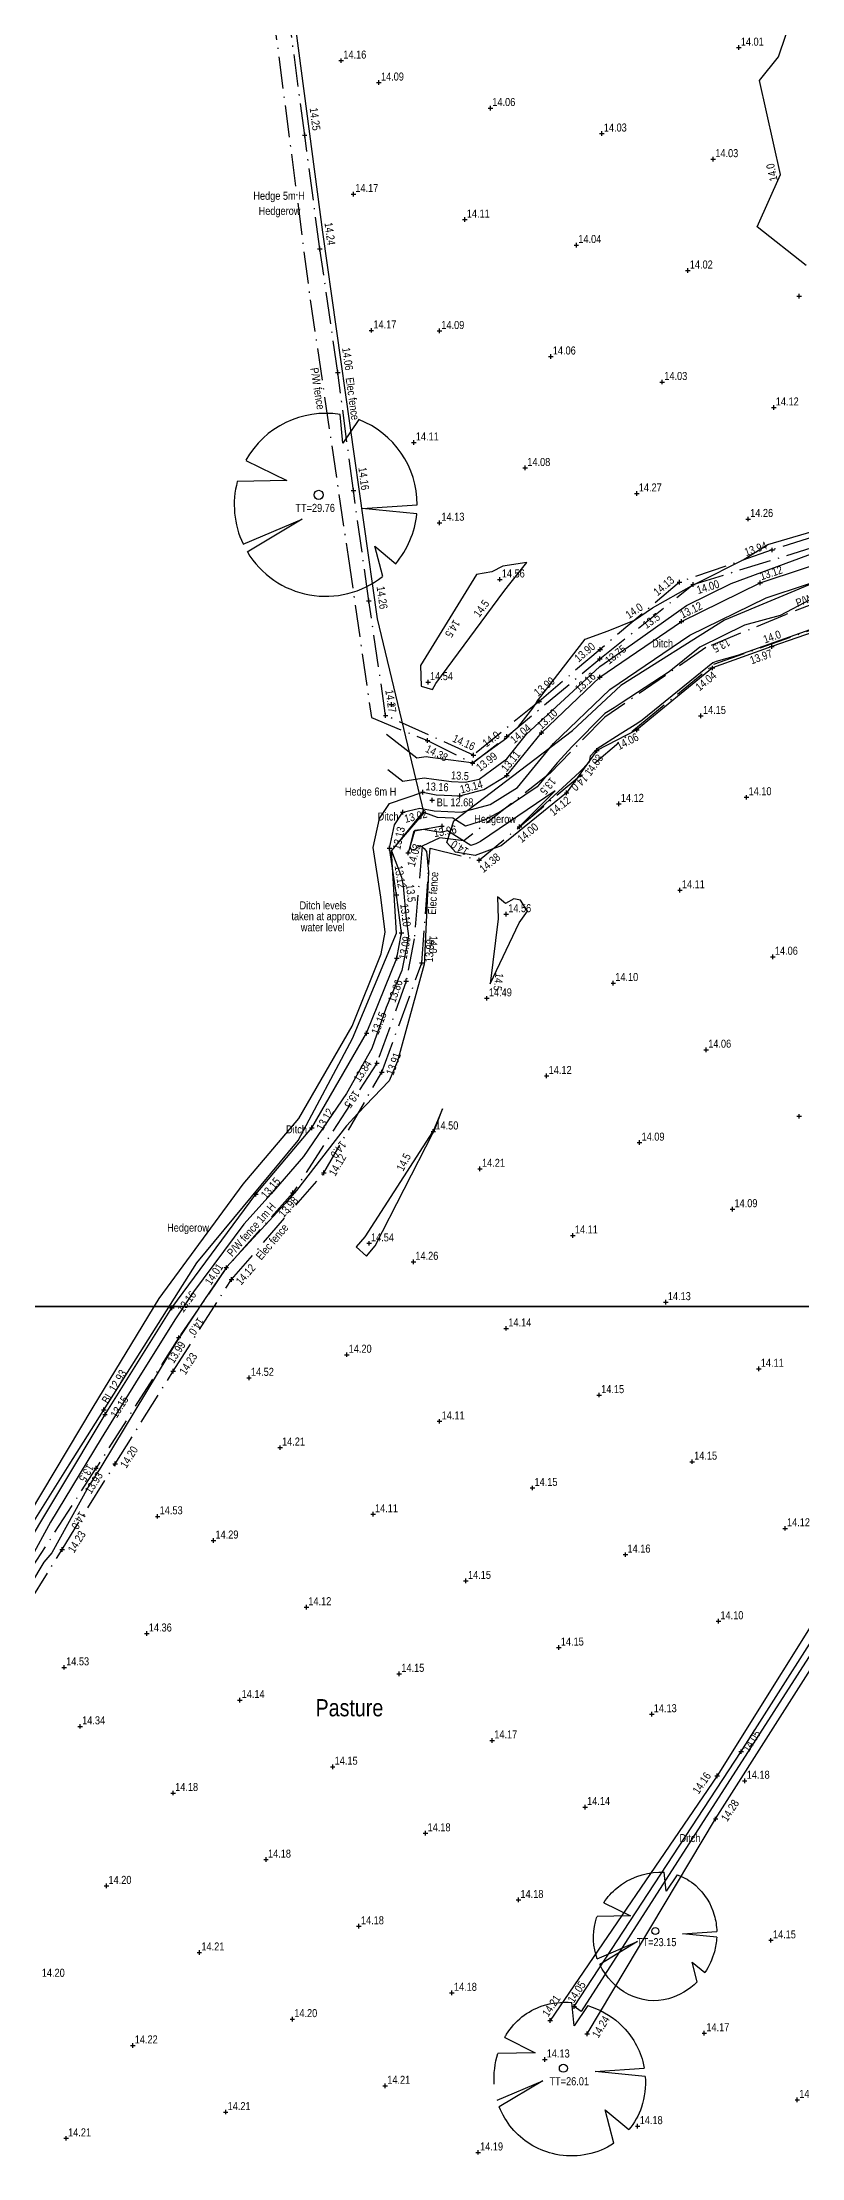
# Model space of a CAD drawing. Extents: x 452260 to 454003, y 451265 to 453203.
# Drawn here: x 452842.4 to 452908.8, y 452652.4 to 452837.4 of the extents above; entities that cross this region are included whole.
import ezdxf
from ezdxf.enums import TextEntityAlignment as Align

# ---------------------------------------------------------------- set-up
doc = ezdxf.new("R2010")
doc.units = 0
doc.header["$LTSCALE"] = 0.7
doc.header["$MEASUREMENT"] = 0
doc.header["$PDMODE"] = 2
doc.header["$PDSIZE"] = 0.2
doc.linetypes.add('Dash-Dot', pattern=[6, 4, -1, 0, -1])
doc.linetypes.add('DASHED', pattern=[5442.857143, 3628.571429, -1814.285714])
for name, color, linetype, lineweight in [('Border', 7, 'Continuous', 25), ('FFS_Tree Top Levels', 94, 'Continuous', 25), ('FPS_Bed Levels', 5, 'Continuous', 25), ('FPS_Bottom of Bank', 7, 'DASHED', 25), ('FPS_Contours-Minor', 184, 'Continuous', 25), ('FPS_Fence', 42, 'Dash-Dot', 25), ('FPS_Hedge', 86, 'Continuous', 25), ('FPS_Hedge Top Level', 7, 'Continuous', 25), ('FPS_Levels', 7, 'Continuous', 25), ('FPS_Spot Levels', 7, 'Continuous', 25), ('FPS_Text', 7, 'Continuous', 25), ('FPS_Top of Bank', 7, 'DASHED', 25), ('FPS_Trees', 77, 'Continuous', 25)]:
    doc.layers.add(name, color=color, linetype=linetype, lineweight=lineweight)
doc.styles.add('Default', font='ARIALN.TTF')
doc.styles.get("Standard").update_dxf_attribs({"font": 'ARIALN.TTF'})

msp = doc.modelspace()

# ---------------------------------------------------------------- linework, layer by layer
at = {"layer": 'Border'}
for points in [[(452587.68, 453140.97), (453126.3, 453140.97), (453126.3, 452726.87), (452587.68, 452726.87)], [(452487.26, 452726.87), (453025.89, 452726.87), (453025.89, 452312.76), (452487.26, 452312.76)]]:
    msp.add_lwpolyline(points, close=True, dxfattribs=at)
at = {"layer": 'FPS_Bed Levels'}
for p in [(452876.5, 452771.15, 12.68), (452847.79, 452717.85, 12.93)]:
    msp.add_point(p, dxfattribs=at)
at = {"layer": 'FPS_Bottom of Bank'}
for p, q in [((452905.2, 452790.17, 13.12), (452915.66, 452793.63, 13.14)), ((452905.73, 452788.87, 13.12), (452916.06, 452792.28, 13.14)), ((452898.32, 452786.8, 13.12), (452905.2, 452790.17, 13.12)), ((452899.03, 452785.58, 13.12), (452905.73, 452788.87, 13.12)), ((452891.18, 452781.92, 13.16), (452898.32, 452786.8, 13.12)), ((452892.06, 452780.83, 13.16), (452899.03, 452785.58, 13.12)), ((452886.08, 452777.06, 13.1), (452891.18, 452781.92, 13.16)), ((452887.11, 452776.11, 13.1), (452892.06, 452780.83, 13.16)), ((452883.04, 452773.33, 13.11), (452886.08, 452777.06, 13.1)), ((452883.97, 452772.26, 13.11), (452887.11, 452776.11, 13.1)), ((452872.77, 452770.87, 13.02), (452875.68, 452771.85, 13.16)), ((452875.68, 452771.85, 13.16), (452876.85, 452771.63, 13.15)), ((452876.85, 452771.63, 13.15), (452878.93, 452771.53, 13.14)), ((452878.93, 452771.53, 13.14), (452881.02, 452772.08, 13.17)), ((452881.02, 452772.08, 13.17), (452883.04, 452773.33, 13.11)), ((452881.57, 452770.78, 13.17), (452883.97, 452772.26, 13.11)), ((452871.9, 452769.56, 13.06), (452872.77, 452770.87, 13.02)), ((452873.22, 452769.01, 13.06), (452873.94, 452770.1, 13.02)), ((452873.94, 452770.1, 13.02), (452875.42, 452770.47, 13.16)), ((452875.42, 452770.47, 13.16), (452876.69, 452770.24, 13.15)), ((452876.69, 452770.24, 13.15), (452879.07, 452770.12, 13.14)), ((452879.07, 452770.12, 13.14), (452881.57, 452770.78, 13.17)), ((452871.34, 452767.01, 13.13), (452871.9, 452769.56, 13.06)), ((452872.77, 452766.97, 13.13), (452873.22, 452769.01, 13.06)), ((452872.02, 452762.68, 13.12), (452871.34, 452767.01, 13.13)), ((452873.4, 452762.87, 13.12), (452872.77, 452766.97, 13.13)), ((452872.41, 452759.6, 13.1), (452872.02, 452762.68, 13.12)), ((452873.82, 452759.55, 13.1), (452873.4, 452762.87, 13.12)), ((452872.06, 452757.73, 13.09), (452872.41, 452759.6, 13.1)), ((452873.41, 452757.33, 13.09), (452873.82, 452759.55, 13.1)), ((452869.51, 452751.39, 13.15), (452872.06, 452757.73, 13.09)), ((452870.78, 452750.78, 13.15), (452873.41, 452757.33, 13.09)), ((452864.84, 452743.31, 13.12), (452869.51, 452751.39, 13.15)), ((452865.99, 452742.5, 13.12), (452870.78, 452750.78, 13.15)), ((452859.98, 452737.57, 13.15), (452864.84, 452743.31, 13.12)), ((452861.08, 452736.7, 13.15), (452865.99, 452742.5, 13.12)), ((452852.62, 452727.58, 13.16), (452859.98, 452737.57, 13.15)), ((452853.75, 452726.75, 13.16), (452861.08, 452736.7, 13.15)), ((452846.87, 452718.06, 13.15), (452852.62, 452727.58, 13.16)), ((452847.9, 452717.44, 13.15), (452853.75, 452726.75, 13.16)), ((452839.06, 452704.98, 13.17), (452846.87, 452718.06, 13.15)), ((452840.08, 452704.35, 13.17), (452847.9, 452717.44, 13.15)), ((452913.32, 452702.27, 14.02), (452889.54, 452665.2, 14.03)), ((452903.53, 452687.94, 14.05), (452912.77, 452702.48, 14.04)), ((452888.93, 452665.64, 14.05), (452903.53, 452687.94, 14.05)), ((452889.54, 452665.2, 14.03), (452888.93, 452665.64, 14.05))]:
    msp.add_line(p, q, dxfattribs=at)
for p in [(452905.2, 452790.17, 13.12), (452898.32, 452786.8, 13.12), (452891.18, 452781.92, 13.16), (452886.08, 452777.06, 13.1), (452883.04, 452773.33, 13.11), (452875.68, 452771.85, 13.16), (452878.93, 452771.53, 13.14), (452873.94, 452770.1, 13.02), (452872.77, 452766.97, 13.13), (452873.4, 452762.87, 13.12), (452873.82, 452759.55, 13.1), (452873.41, 452757.33, 13.09), (452870.78, 452750.78, 13.15), (452865.99, 452742.5, 13.12), (452861.08, 452736.7, 13.15), (452853.75, 452726.75, 13.16), (452847.9, 452717.44, 13.15), (452903.53, 452687.94, 14.05), (452888.93, 452665.64, 14.05)]:
    msp.add_point(p, dxfattribs=at)
at = {"layer": 'FPS_Contours-Minor', "flags": 128}
for points, elevation in [([(452909.22, 452817.91), (452904.94, 452821.3), (452906.97, 452825.88), (452905.13, 452834.1), (452906.8, 452836.18), (452908.08, 452839.96)], 14), ([(452872.51, 452776.93), (452875.18, 452774.85), (452875.97, 452774.98), (452876.33, 452774.93), (452879.95, 452774.44), (452880.05, 452774.43), (452880.63, 452774.86), (452883.03, 452776.61), (452883.15, 452776.76), (452884.09, 452777.63), (452885.3, 452779.2), (452885.55, 452779.55), (452885.7, 452779.83), (452885.8, 452779.97), (452889.89, 452785.24), (452891.91, 452785.96), (452894.21, 452786.9), (452895.79, 452787.97), (452899.19, 452789.91), (452899.32, 452790), (452899.35, 452790.02), (452899.47, 452790.06), (452899.77, 452790.21), (452903.71, 452792.17), (452905.86, 452793.53), (452912.62, 452795.51)], 14), ([(452872.64, 452773.83), (452873.95, 452772.82), (452875.8, 452773.11), (452876.64, 452773), (452878.19, 452772.79), (452879.4, 452772.74), (452880.62, 452773.01), (452881.72, 452773.8), (452883.03, 452774.76), (452884.77, 452776.93), (452889.21, 452781.04), (452891.18, 452782.85), (452894.04, 452784.84), (452898.75, 452788.18), (452902.67, 452790.1), (452910.7, 452793.08)], 13.5), ([(452909.6, 452788.72), (452906.94, 452787.3), (452903.83, 452786.46), (452899.91, 452784.54), (452897.24, 452782.38), (452893.05, 452779.64), (452892.43, 452779.24), (452891.6, 452778.73), (452888.75, 452775.84), (452887.44, 452774.43), (452885.7, 452772.33), (452882.55, 452770.2), (452881.08, 452769.4), (452879.41, 452768.89), (452878.33, 452769.58), (452876.98, 452769.65), (452875.88, 452770.06), (452875.74, 452770.08), (452875.63, 452770.04), (452875.55, 452769.94), (452873.13, 452766.95), (452872.96, 452766.75), (452872.95, 452766.73), (452873.82, 452764.41), (452873.96, 452763.63), (452874.24, 452760.79), (452874.45, 452759.27), (452874.27, 452758.29), (452873.85, 452756.26), (452872.48, 452753.02), (452871.23, 452749.45), (452869.01, 452745.5), (452865.25, 452739.99), (452862.44, 452736.74), (452860.04, 452734.08), (452855.65, 452728.15), (452853.99, 452725.7), (452850.56, 452720.21), (452847.55, 452715.34), (452843.14, 452708), (452841.35, 452704.74)], 13.5), ([(452910.03, 452786.22), (452903.2, 452783.8), (452901.35, 452783.3), (452901.06, 452783.16), (452894.88, 452778.15), (452894.49, 452777.9), (452892.96, 452776.92), (452890.93, 452775.66), (452890.79, 452775.51), (452890.33, 452775), (452890.25, 452774.49), (452889.39, 452773.62), (452884.54, 452769.16), (452884.21, 452768.87), (452884.12, 452768.8), (452884.12, 452768.81), (452884.11, 452768.8), (452884.1, 452768.8), (452887.26, 452771.98), (452880.73, 452767.55), (452880.33, 452767.33), (452879.88, 452767.19), (452877.84, 452768.48), (452877.27, 452768.32), (452875.71, 452768.58), (452874.98, 452768.5), (452874.88, 452768.38), (452874.55, 452767.1), (452874.68, 452766.83), (452874.93, 452766.79), (452875.24, 452767.05), (452875.5, 452767.18), (452875.82, 452766.93), (452876, 452766.66), (452876.18, 452764.86), (452875.85, 452757.36), (452875.85, 452757.08), (452875.82, 452756.82), (452873.47, 452748.32), (452872.76, 452746.62), (452870.02, 452743.75), (452869.03, 452742.68), (452864.65, 452737.02), (452863.66, 452735.88), (452859.83, 452731.75), (452858.52, 452730.3), (452858.48, 452730.25), (452856.61, 452727.49), (452854.55, 452724.39), (452854.33, 452724.07), (452848.64, 452714.66), (452847.54, 452712.83), (452846.44, 452711.14), (452843.24, 452705.34), (452842.56, 452704.5), (452840.13, 452700.45)], 14)]:
    msp.add_lwpolyline(points, dxfattribs=dict(at, elevation=elevation))
at = {"layer": 'FPS_Contours-Minor', "elevation": 14.5, "flags": 128}
for points in [[(452876.82, 452781.36), (452882.77, 452789.4), (452883.18, 452789.94), (452884.79, 452791.96), (452882.69, 452791.63), (452881.72, 452791.12), (452880.39, 452790.89), (452875.49, 452782.93), (452875.56, 452781.12), (452876.55, 452780.84)], [(452883.66, 452762.53), (452882.91, 452762.12), (452882.22, 452762.7), (452882.27, 452760.77), (452881.58, 452755.09), (452884.13, 452760.44), (452884.86, 452761.44), (452884.23, 452762.41)], [(452876.55, 452742.16), (452870.62, 452732.97), (452869.87, 452732.1), (452870.76, 452731.28), (452871.53, 452732.17), (452876.59, 452742.08), (452876.64, 452742.16), (452876.67, 452742.22), (452877.41, 452744.17), (452876.59, 452742.21)]]:
    msp.add_lwpolyline(points, close=True, dxfattribs=at)
at = {"layer": 'FPS_Fence'}
for p, q in [((452862.55, 452840.44, 7.45), (452865.84, 452814.92, 8.27)), ((452865.36, 452829.33, 14.25), (452864.1, 452838.82, 14.3)), ((452866.69, 452819.38, 14.24), (452865.36, 452829.33, 14.25)), ((452868.26, 452808.56, 14.06), (452866.69, 452819.38, 14.24)), ((452865.84, 452814.92, 8.27), (452869.16, 452792.46, 6.19)), ((452869.62, 452798.24, 14.16), (452868.26, 452808.56, 14.06)), ((452870.97, 452788.59, 14.26), (452869.62, 452798.24, 14.16)), ((452899.32, 452790.02, 14), (452912.83, 452794.21, 13.65)), ((452913.96, 452795.47, 13.96), (452906.24, 452793.04, 13.94)), ((452869.16, 452792.46, 6.19), (452871.19, 452778.39, 4.55)), ((452906.24, 452793.04, 13.94), (452898.14, 452790.23, 14.13)), ((452898.14, 452790.23, 14.13), (452891.19, 452784.33, 13.9)), ((452914.87, 452790.27, 2.61), (452907.46, 452787.4, 3.04)), ((452872.44, 452778.57, 14.27), (452870.97, 452788.59, 14.26)), ((452891.18, 452783.53, 13.75), (452899.32, 452790.02, 14)), ((452907.46, 452787.4, 3.04), (452900.45, 452784.5, -0.05)), ((452901.15, 452783.05, 14.04), (452910.75, 452786.45, 14.04)), ((452900.45, 452784.5, -0.05), (452891.62, 452778.43, 2.39)), ((452883.03, 452776.74, 14.04), (452891.18, 452783.53, 13.75)), ((452891.19, 452784.33, 13.9), (452885.86, 452779.8, 13.99)), ((452894.64, 452777.72, 14.05), (452901.15, 452783.05, 14.04)), ((452885.86, 452779.8, 13.99), (452880.12, 452775.1, 14.16)), ((452871.19, 452778.39, 4.55), (452876.1, 452776.37, 14.38)), ((452880.12, 452775.1, 14.16), (452872.44, 452778.57, 14.27)), ((452884.14, 452768.82, 14), (452894.64, 452777.72, 14.05)), ((452891.62, 452778.43, 2.39), (452886.84, 452773.53, 3.65)), ((452876.1, 452776.37, 14.38), (452880.05, 452774.4, 13.99)), ((452880.05, 452774.4, 13.99), (452883.03, 452776.74, 14.04)), ((452886.84, 452773.53, 3.65), (452879.28, 452767.61, 14.18)), ((452877.19, 452767.85, 14.03), (452875.63, 452767.13, 13.96)), ((452879.28, 452767.61, 14.18), (452877.19, 452767.85, 14.03)), ((452880.62, 452765.92, 14.38), (452884.14, 452768.82, 14)), ((452875.63, 452767.13, 13.96), (452874.94, 452759.04, 13.82)), ((452875.61, 452756.94, 13.98), (452876.33, 452766.95, 14.01)), ((452876.33, 452766.95, 14.01), (452880.62, 452765.92, 14.38)), ((452874.94, 452759.04, 13.82), (452874.24, 452755.33, 13.86)), ((452872.1, 452747.37, 13.91), (452875.61, 452756.94, 13.98)), ((452874.24, 452755.33, 13.86), (452871.68, 452748.16, 13.84)), ((452871.68, 452748.16, 13.84), (452864.32, 452736.81, 13.98)), ((452867.04, 452738.56, 14.12), (452872.1, 452747.37, 13.91)), ((452858.95, 452729.23, 14.12), (452867.04, 452738.56, 14.12)), ((452864.32, 452736.81, 13.98), (452858.51, 452730.27, 14.01)), ((452853.86, 452721.22, 14.23), (452858.95, 452729.23, 14.12)), ((452858.51, 452730.27, 14.01), (452854.34, 452724.15, 13.99)), ((452854.34, 452724.15, 13.99), (452847.11, 452712.73, 13.93)), ((452848.79, 452713.11, 14.2), (452853.86, 452721.22, 14.23)), ((452841.17, 452703.51, 13.79), (452847.11, 452712.73, 13.93)), ((452844.14, 452705.62, 14.23), (452848.79, 452713.11, 14.2)), ((452839.13, 452697.5, 14.2), (452844.14, 452705.62, 14.23))]:
    msp.add_line(p, q, dxfattribs=at)
for p in [(452865.36, 452829.33, 14.25), (452866.69, 452819.38, 14.24), (452868.26, 452808.56, 14.06), (452869.62, 452798.24, 14.16), (452906.24, 452793.04, 13.94), (452898.14, 452790.23, 14.13), (452899.32, 452790.02, 14), (452870.97, 452788.59, 14.26), (452891.19, 452784.33, 13.9), (452891.18, 452783.53, 13.75), (452872.96, 452779.53, 14.33), (452885.86, 452779.8, 13.99), (452872.44, 452778.57, 14.27), (452876.1, 452776.37, 14.38), (452880.12, 452775.1, 14.16), (452883.03, 452776.74, 14.04), (452880.05, 452774.4, 13.99), (452884.14, 452768.82, 14), (452880.62, 452765.92, 14.38), (452875.61, 452756.94, 13.98), (452874.24, 452755.33, 13.86), (452871.68, 452748.16, 13.84), (452872.1, 452747.37, 13.91), (452867.04, 452738.56, 14.12), (452864.32, 452736.81, 13.98), (452858.51, 452730.27, 14.01), (452858.95, 452729.23, 14.12), (452854.34, 452724.15, 13.99), (452853.86, 452721.22, 14.23), (452847.11, 452712.73, 13.93), (452848.79, 452713.11, 14.2), (452844.14, 452705.62, 14.23)]:
    msp.add_point(p, dxfattribs=at)
at = {"layer": 'FPS_Hedge'}
for p, q in [((452916.65, 452788.24, 14.03), (452906.21, 452784.59, 13.97)), ((452871.71, 452787.03), (452875.78, 452770.03, 13.54)), ((452906.21, 452784.59, 13.97), (452901.03, 452782.72, 14.04)), ((452901.03, 452782.72, 14.04), (452894.4, 452777.3, 14.06)), ((452894.4, 452777.3, 14.06), (452890.9, 452775.5, 14.03)), ((452890.9, 452775.5, 14.03), (452888.27, 452771.8, 14.12)), ((452888.27, 452771.8, 14.12), (452882.54, 452767.16, 14.2)), ((452872.94, 452766.74, 13.5), (452875.78, 452770.03, 13.54)), ((452873.38, 452759.54, 12.96), (452872.94, 452766.74, 13.5)), ((452878.56, 452766.6, 14.19), (452877.8, 452767.46, 14.15)), ((452880.26, 452766.32, 14.23), (452878.56, 452766.6, 14.19)), ((452882.54, 452767.16, 14.2), (452880.26, 452766.32, 14.23)), ((452869.53, 452750.31, 12.85), (452873.38, 452759.54, 12.96)), ((452864.78, 452741.38, 12.85), (452869.53, 452750.31, 12.85)), ((452855.92, 452730.7, 12.91), (452864.78, 452741.38, 12.85)), ((452844.76, 452713.02, 12.92), (452855.92, 452730.7, 12.91)), ((452835.99, 452699.01, 12.81), (452844.76, 452713.02, 12.92))]:
    msp.add_line(p, q, dxfattribs=at)
at = {"layer": 'FPS_Hedge', "flags": 128}
for points, elevation in [([(452837.54, 453058.22), (452839.54, 453044.32), (452843.59, 453018.37), (452847.32, 452993.13), (452852.13, 452961.46), (452855.63, 452937.53), (452856.88, 452922.65), (452859.12, 452892.87), (452861.43, 452863.45), (452864.13, 452842.03), (452866.91, 452820.85), (452871.71, 452787.03)], 14.21), ([(452973.42, 452812.06), (452966.6, 452809.31), (452950.17, 452802.95), (452935.22, 452797.72), (452910.89, 452790.58), (452902.06, 452786.89), (452893.02, 452781.18), (452888.79, 452777.25)], 13.95), ([(452877.8, 452767.46), (452878.41, 452769.36), (452888.79, 452777.25)], 14.15)]:
    msp.add_lwpolyline(points, dxfattribs=dict(at, elevation=elevation))
at = {"layer": 'FPS_Hedge'}
for p in [(452906.21, 452784.59, 13.97), (452901.03, 452782.72, 14.04), (452894.4, 452777.3, 14.06), (452890.9, 452775.5, 14.03), (452888.27, 452771.8, 14.12)]:
    msp.add_point(p, dxfattribs=at)
at = {"layer": 'FPS_Spot Levels'}
for p in [(452903.33, 452836.98, 14.01), (452868.56, 452835.84, 14.16), (452871.85, 452833.92, 14.09), (452881.6, 452831.69, 14.06), (452891.35, 452829.46, 14.03), (452901.09, 452827.23, 14.03), (452869.62, 452824.17, 14.17), (452879.37, 452821.94, 14.11), (452889.12, 452819.71, 14.04), (452898.86, 452817.48, 14.02), (452908.61, 452815.25, 14.01), (452871.19, 452812.25, 14.17), (452877.14, 452812.2, 14.09), (452886.88, 452809.96, 14.06), (452896.63, 452807.73, 14.03), (452906.38, 452805.5, 14.12), (452874.91, 452802.45, 14.11), (452884.65, 452800.22, 14.08), (452894.4, 452797.99, 14.27), (452877.14, 452795.42, 14.13), (452904.15, 452795.75, 14.26), (452882.42, 452790.47, 14.56), (452876.15, 452781.48, 14.54), (452900.01, 452778.53, 14.15), (452904, 452771.41, 14.1), (452892.84, 452770.83, 14.12), (452898.18, 452763.29, 14.11), (452882.98, 452761.18, 14.56), (452906.3, 452757.46, 14.06), (452892.35, 452755.16, 14.1), (452881.29, 452753.83, 14.49), (452900.48, 452749.33, 14.06), (452886.52, 452747.04, 14.12), (452876.61, 452742.19, 14.5), (452908.6, 452743.51, 14.05), (452894.65, 452741.21, 14.09), (452880.69, 452738.91, 14.21), (452902.77, 452735.38, 14.09), (452888.82, 452733.08, 14.11), (452870.99, 452732.4, 14.54), (452874.87, 452730.78, 14.26), (452896.95, 452727.25, 14.13), (452882.99, 452724.96, 14.14), (452869.04, 452722.66, 14.2), (452905.07, 452721.43, 14.11), (452860.49, 452720.64, 14.52), (452891.12, 452719.13, 14.15), (452877.16, 452716.83, 14.11), (452863.21, 452714.53, 14.21), (452899.24, 452713.3, 14.15), (452885.29, 452711, 14.15), (452852.5, 452708.52, 14.53), (452871.34, 452708.7, 14.11), (452907.37, 452707.47, 14.12), (452857.38, 452706.41, 14.29), (452893.42, 452705.17, 14.16), (452879.46, 452702.88, 14.15), (452865.51, 452700.58, 14.12), (452901.54, 452699.35, 14.1), (452851.55, 452698.28, 14.36), (452887.59, 452697.05, 14.15), (452844.32, 452695.31, 14.53), (452873.63, 452694.75, 14.15), (452859.68, 452692.45, 14.14), (452845.73, 452690.15, 14.34), (452895.71, 452691.22, 14.13), (452881.76, 452688.92, 14.17), (452867.81, 452686.62, 14.15), (452903.84, 452685.39, 14.18), (452853.85, 452684.32, 14.18), (452889.89, 452683.09, 14.14), (452875.93, 452680.8, 14.18), (452861.98, 452678.5, 14.18), (452848.02, 452676.2, 14.2), (452884.06, 452674.97, 14.18), (452870.1, 452672.67, 14.18), (452906.14, 452671.44, 14.15), (452856.15, 452670.37, 14.21), (452878.23, 452666.84, 14.18), (452864.28, 452664.54, 14.2), (452850.32, 452662.24, 14.22), (452900.31, 452663.31, 14.17), (452886.36, 452661.01, 14.13), (452872.4, 452658.71, 14.21), (452908.44, 452657.48, 14.15), (452858.45, 452656.42, 14.21), (452894.48, 452655.19, 14.18), (452844.49, 452654.12, 14.21), (452880.53, 452652.89, 14.19)]:
    msp.add_point(p, dxfattribs=at)
at = {"layer": 'FPS_Top of Bank'}
for p, q in [((452874.95, 452768.44, 14.02), (452874.4, 452766.54, 14.03)), ((452877.37, 452768.89, 13.96), (452874.95, 452768.44, 14.02)), ((452913.03, 452704.38, 14.12), (452901.43, 452685.83, 14.16)), ((452901.3, 452682.05, 14.28), (452912.61, 452699.85, 14.29)), ((452901.43, 452685.83, 14.16), (452886.82, 452664.43, 14.21)), ((452890.07, 452663.25, 14.24), (452901.3, 452682.05, 14.28))]:
    msp.add_line(p, q, dxfattribs=at)
for p in [(452877.37, 452768.89, 13.96), (452874.4, 452766.54, 14.03), (452901.43, 452685.83, 14.16), (452901.3, 452682.05, 14.28), (452886.82, 452664.43, 14.21), (452890.07, 452663.25, 14.24)]:
    msp.add_point(p, dxfattribs=at)
at = {"layer": 'FPS_Trees'}
for points in [[(452891.52, 452674.73, -0.077083), (452892.68, 452676.03, -0.166599), (452896.34, 452677.4, -0.024919), (452896.8, 452677.39, -0.143278)], [(452897.94, 452677.16, -0.101816), (452899.56, 452676.22, -0.143278), (452901.18, 452673.64, -0.060314), (452901.4, 452672.21, -0.083383)], [(452890.95, 452669.83, -0.15133), (452890.78, 452673.04, -0.02264), (452890.93, 452673.53, -0.166599)], [(452901.39, 452671.71, -0.054192), (452901.19, 452670.43, -0.083383), (452900.35, 452668.61, -0.133118)], [(452897.18, 452666.33, -0.191151), (452893.68, 452666.71, -0.159394), (452891.16, 452669.32, -0.163901)], [(452899.69, 452667.81, -0.000456), (452899.68, 452667.8, -0.133118), (452897.18, 452666.33, -0.191151)], [(452882.85, 452662.94, -0.011143), (452883.02, 452663.22, -0.176063), (452886.14, 452665.7, -0.102244), (452888.73, 452666, -0.127254)], [(452890.13, 452665.73, -0.107719), (452892.86, 452664.19, -0.147251), (452894.93, 452660.83, -0.021228), (452895.06, 452660.25, -0.194724)], [(452881.94, 452658.87, -0.092057), (452882.26, 452661.55, -0.176063)], [(452895.15, 452659.53, -0.097687), (452894.81, 452656.85, -0.092757), (452893.72, 452654.88, -0.184239)], [(452892.41, 452653.69, -0.027104), (452891.84, 452653.35, -0.184239), (452887.04, 452652.78, -0.157999), (452883.48, 452655.01, -0.081621), (452882.38, 452656.87, -0.15521)]]:
    msp.add_lwpolyline(points, format="xyb", dxfattribs=at)
at = {"layer": 'FPS_Trees', "color": 77, "linetype": 'Continuous', "lineweight": 25}
for points in [[(452870.1, 452804.44, 14.02), (452868.7, 452802.38, 14.02), (452868.46, 452804.89, 14.02)], [(452860.22, 452800.88, 14.02), (452863.81, 452799.11, 14.02), (452859.46, 452799.03, 14.02)], [(452859.97, 452793.56, 14.02), (452865.14, 452795.75, 14.02), (452860.34, 452792.86, 14.02)], [(452875.16, 452796.19, 14.02), (452870.38, 452796.67, 14.02), (452875.2, 452796.99, 14.02)], [(452872.18, 452790.71, 14.02), (452871.49, 452793.38, 14.02), (452873.32, 452791.83, 14.02)], [(452897.94, 452677.16, 14.21), (452896.96, 452675.73, 14.21), (452896.8, 452677.39, 14.21)], [(452891.52, 452674.73, 14.21), (452893.84, 452673.58, 14.21), (452890.93, 452673.53, 14.21)], [(452901.39, 452671.71, 14.21), (452898.41, 452672.01, 14.21), (452901.4, 452672.21, 14.21)], [(452890.95, 452669.83, 14.21), (452894.48, 452671.32, 14.21), (452891.16, 452669.32, 14.21)], [(452899.69, 452667.81, 14.21), (452899.24, 452669.54, 14.21), (452900.35, 452668.61, 14.21)], [(452890.13, 452665.73, 0), (452888.92, 452663.96, 0), (452888.73, 452666, 0)], [(452882.85, 452662.94, 0), (452885.53, 452661.61, 0), (452882.26, 452661.55, 0)], [(452882.18, 452657.47, 0), (452886.18, 452659.16, 0), (452882.38, 452656.87, 0)], [(452895.15, 452659.53, 0), (452890.77, 452659.97, 0), (452895.06, 452660.25, 0)], [(452892.41, 452653.69, 0), (452891.65, 452656.62, 0), (452893.72, 452654.88, 0)]]:
    msp.add_polyline3d(points, dxfattribs=at)
at = {"layer": 'FPS_Trees', "color": 42, "linetype": 'Continuous', "lineweight": 25}
for centre, radius in [((452866.59, 452797.86, 14.02), 0.4), ((452896.02, 452672.25, 14.21), 0.3), ((452887.98, 452660.25), 0.35)]:
    msp.add_circle(centre, radius, dxfattribs=at)
at = {"layer": 'FPS_Trees', "color": 77, "linetype": 'Continuous', "lineweight": 25}
for start, end in [(80.968, 150.872), (0, 68.758), (165.198, 205.304), (319.896, 354.273), (211.031, 308.435)]:
    msp.add_arc((452867.2, 452796.99, 14.02), 8, start, end, dxfattribs=at)

# ---------------------------------------------------------------- texts
at = {"layer": 'FFS_Tree Top Levels', "style": 'Default'}
for s, p in [('TT=29.76', (452864.55, 452796.37)), ('TT=23.15', (452894.41, 452670.93)), ('TT=26.01', (452886.77, 452658.76))]:
    msp.add_text(s, height=0.7, dxfattribs=at).set_placement(p)
at = {"layer": 'FPS_Bed Levels'}
msp.add_text('BL 12.68', height=0.7, dxfattribs=at).set_placement((452876.9, 452770.62))
msp.add_text('BL 12.93', height=0.7, rotation=58.8173, dxfattribs=at).set_placement((452848.16, 452718.32))
at = {"layer": 'FPS_Contours-Minor', "style": 'Default'}
for s, rotation, p in [('14.0', 102.6491, (452906.56, 452826.14, 14)), ('14.5', 53.5169, (452881.09, 452787.72, 14.5)), ('14.0', 34.1558, (452894.37, 452787.43, 14)), ('14.5', 238.4066, (452878, 452786.34, 14.5)), ('13.5', 35.3225, (452895.88, 452786.57, 13.5)), ('13.5', 206.0261, (452901.65, 452785, 13.5)), ('14.0', 19.5223, (452906.35, 452785.12, 14)), ('14.0', 36.1299, (452881.87, 452776.22, 14)), ('13.5', 356.3986, (452878.92, 452772.95, 13.5)), ('14.0', 222.6081, (452889.16, 452772.94, 14)), ('13.5', 230.3108, (452886.37, 452772.6, 13.5)), ('14.0', 147.7631, (452879.1, 452767.28, 14)), ('13.5', 275.7177, (452874.3, 452762.99, 13.5)), ('14.0', 267.4316, (452876.25, 452758.55, 14)), ('14.5', 263.0832, (452881.96, 452755.3, 14.5)), ('13.5', 235.7402, (452869.21, 452745.18, 13.5)), ('14.0', 232.2652, (452868.03, 452740.81, 14)), ('14.5', 62.905, (452874.33, 452739.34, 14.5)), ('14.0', 236.407, (452855.6, 452725.33, 14)), ('13.5', 239.0309, (452845.97, 452712.48, 13.5)), ('14.0', 241.128, (452845.29, 452708.33, 14))]:
    msp.add_text(s, height=0.7, rotation=rotation, dxfattribs=at).set_placement(p, align=Align.CENTER)
at = {"layer": 'FPS_Hedge Top Level'}
for s, p in [('Hedge 5m H', (452860.87, 452823.67)), ('Hedge 6m H', (452868.87, 452771.56))]:
    msp.add_text(s, height=0.7, dxfattribs=at).set_placement(p)
at = {"layer": 'FPS_Levels'}
for s, rotation, p in [('14.25', -82.4603, (452866.75, 452829.78)), ('14.24', -82.3767, (452868.05, 452819.75)), ('14.06', -81.729, (452869.61, 452808.81)), ('14.16', -82.5097, (452871.01, 452798.33)), ('13.94', 19.1557, (452905.63, 452793.81)), ('14.13', 40.3109, (452897.3, 452790.82)), ('14.26', -82.0238, (452872.62, 452787.93)), ('13.90', 40.3854, (452890.39, 452785.02)), ('13.97', 19.8471, (452906.1, 452784.37)), ('13.99', 39.3008, (452886.87, 452782)), ('14.04', 39.2753, (452901, 452782.48)), ('14.27', -81.6427, (452873.39, 452778.88)), ('14.16', -24.3105, (452880.34, 452776.12)), ('14.06', 27.2608, (452894.32, 452777.07)), ('14.03', 54.6047, (452890.94, 452775.25)), ('14.12', 38.9864, (452888.24, 452771.55)), ('13.96', 10.4068, (452878.56, 452768.97)), ('14.03', 74.1141, (452874.85, 452767.4)), ('13.12', -81.1834, (452874.22, 452763.52)), ('13.10', -82.7857, (452874.66, 452760.15)), ('13.86', 70.3664, (452873.29, 452755.53)), ('13.84', 57.036, (452870.67, 452748.49)), ('13.98', 48.3779, (452864.33, 452736.56)), ('14.01', 55.7198, (452857.7, 452730.73)), ('13.99', 57.6508, (452854.39, 452723.91)), ('13.93', 57.6508, (452847.16, 452712.49)), ('14.16', 55.6656, (452900.36, 452686.22)), ('14.21', 55.6656, (452887.2, 452666.74))]:
    msp.add_text(s, height=0.7, rotation=rotation, dxfattribs=at).set_placement(p, align=Align.TOP_RIGHT)
for s, rotation, p in [('14.00', 17.2407, (452899.77, 452789.18)), ('13.12', 18.2984, (452905.31, 452790.39)), ('13.12', 26.1067, (452898.4, 452787.03)), ('13.75', 38.5291, (452891.98, 452783)), ('13.16', 42.9019, (452889.4, 452780.52)), ('13.10', 43.6081, (452886.08, 452777.31)), ('14.04', 39.7862, (452883.69, 452776.07)), ('14.38', -26.6232, (452875.85, 452775.41)), ('13.99', 38.2047, (452880.7, 452773.63)), ('13.11', 50.8813, (452883.01, 452773.57)), ('13.16', -2.8693, (452875.92, 452772.03)), ('13.14', 14.7503, (452879.05, 452771.74)), ('13.02', 14.1663, (452874.18, 452769.17)), ('13.13', 77.6081, (452873.71, 452766.78)), ('14.00', 40.2928, (452884.34, 452767.39)), ('14.38', 39.4936, (452880.99, 452764.77)), ('13.09', 79.4115, (452874.27, 452757.19)), ('13.98', 85.8619, (452876.56, 452756.96)), ('13.15', 68.1263, (452871.8, 452750.6)), ('13.91', 69.8887, (452873.11, 452747.04)), ('13.12', 59.9764, (452866.93, 452742.2)), ('14.12', 60.1033, (452868.03, 452738.21)), ('13.15', 49.7676, (452861.99, 452736.25)), ('14.12', 49.0877, (452859.8, 452728.69)), ('13.16', 53.6021, (452854.73, 452726.28)), ('14.23', 57.5293, (452854.93, 452720.84)), ('13.15', 57.8681, (452848.92, 452717.06)), ('14.20', 58.0137, (452849.76, 452712.67)), ('14.23', 58.1398, (452845.19, 452705.26)), ('14.05', 57.5819, (452904.19, 452687.84)), ('14.28', 57.5503, (452902.31, 452681.76)), ('14.05', 56.7707, (452888.88, 452665.89)), ('14.24', 59.1498, (452891.04, 452662.83))]:
    msp.add_text(s, height=0.7, rotation=rotation, dxfattribs=at).set_placement(p)
at = {"layer": 'FPS_Spot Levels', "style": 'Default'}
for s, p in [('14.16', (452868.74, 452836.02, 14.16)), ('14.01', (452903.5, 452837.15, 14.01)), ('14.09', (452872.03, 452834.1, 14.09)), ('14.06', (452881.77, 452831.87, 14.06)), ('14.03', (452891.52, 452829.64, 14.03)), ('14.03', (452901.27, 452827.4, 14.03)), ('14.17', (452869.79, 452824.35, 14.17)), ('14.11', (452879.54, 452822.12, 14.11)), ('14.04', (452889.29, 452819.89, 14.04)), ('14.02', (452899.04, 452817.66, 14.02)), ('14.17', (452871.37, 452812.42, 14.17)), ('14.09', (452877.31, 452812.37, 14.09)), ('14.06', (452887.06, 452810.14, 14.06)), ('14.03', (452896.81, 452807.91, 14.03)), ('14.12', (452906.56, 452805.68, 14.12)), ('14.11', (452875.08, 452802.62, 14.11)), ('14.08', (452884.83, 452800.39, 14.08)), ('14.27', (452894.58, 452798.16, 14.27)), ('14.13', (452877.32, 452795.6, 14.13)), ('14.26', (452904.32, 452795.93, 14.26)), ('14.56', (452882.6, 452790.64, 14.56)), ('14.54', (452876.32, 452781.66, 14.54)), ('14.15', (452900.19, 452778.7, 14.15)), ('14.12', (452893.01, 452771.01, 14.12)), ('14.10', (452904.18, 452771.59, 14.1)), ('14.11', (452898.35, 452763.46, 14.11)), ('14.56', (452883.16, 452761.36, 14.56)), ('14.06', (452906.48, 452757.64, 14.06)), ('14.10', (452892.52, 452755.34, 14.1)), ('14.49', (452881.47, 452754, 14.49)), ('14.06', (452900.65, 452749.51, 14.06)), ('14.12', (452886.7, 452747.21, 14.12)), ('14.50', (452876.79, 452742.36, 14.5)), ('14.09', (452894.82, 452741.38, 14.09)), ('14.21', (452880.87, 452739.09, 14.21)), ('14.09', (452902.95, 452735.56, 14.09)), ('14.54', (452871.16, 452732.57, 14.54)), ('14.11', (452888.99, 452733.26, 14.11)), ('14.26', (452875.04, 452730.96, 14.26)), ('14.13', (452897.12, 452727.43, 14.13)), ('14.14', (452883.17, 452725.13, 14.14)), ('14.20', (452869.21, 452722.83, 14.2)), ('14.11', (452905.25, 452721.6, 14.11)), ('14.52', (452860.66, 452720.81, 14.52)), ('14.15', (452891.29, 452719.3, 14.15)), ('14.11', (452877.34, 452717, 14.11)), ('14.21', (452863.38, 452714.71, 14.21)), ('14.15', (452899.42, 452713.48, 14.15)), ('14.15', (452885.46, 452711.18, 14.15)), ('14.53', (452852.68, 452708.7, 14.53)), ('14.11', (452871.51, 452708.88, 14.11)), ('14.29', (452857.56, 452706.58, 14.29)), ('14.12', (452907.54, 452707.65, 14.12)), ('14.16', (452893.59, 452705.35, 14.16)), ('14.15', (452879.64, 452703.05, 14.15)), ('14.12', (452865.68, 452700.75, 14.12)), ('14.10', (452901.72, 452699.52, 14.1)), ('14.36', (452851.73, 452698.45, 14.36)), ('14.15', (452887.76, 452697.22, 14.15)), ('14.53', (452844.5, 452695.49, 14.53)), ('14.15', (452873.81, 452694.92, 14.15)), ('14.14', (452859.85, 452692.63, 14.14)), ('14.13', (452895.89, 452691.39, 14.13)), ('14.34', (452845.9, 452690.33, 14.34)), ('14.17', (452881.94, 452689.1, 14.17)), ('14.15', (452867.98, 452686.8, 14.15)), ('14.18', (452854.03, 452684.5, 14.18)), ('14.18', (452904.02, 452685.57, 14.18)), ('14.14', (452890.06, 452683.27, 14.14)), ('14.18', (452876.11, 452680.97, 14.18)), ('14.18', (452862.15, 452678.67, 14.18)), ('14.20', (452848.2, 452676.37, 14.2)), ('14.18', (452884.23, 452675.14, 14.18)), ('14.18', (452870.28, 452672.84, 14.18)), ('14.15', (452906.31, 452671.61, 14.15)), ('14.21', (452856.33, 452670.55, 14.21)), ('14.20', (452842.37, 452668.25, 14.2)), ('14.18', (452878.41, 452667.02, 14.18)), ('14.20', (452864.45, 452664.72, 14.2)), ('14.22', (452850.5, 452662.42, 14.22)), ('14.17', (452900.49, 452663.49, 14.17)), ('14.13', (452886.53, 452661.19, 14.13)), ('14.21', (452872.58, 452658.89, 14.21)), ('14.21', (452858.62, 452656.59, 14.21)), ('14.15', (452908.61, 452657.66, 14.15)), ('14.21', (452844.67, 452654.29, 14.21)), ('14.18', (452894.66, 452655.36, 14.18)), ('14.19', (452880.7, 452653.06, 14.19))]:
    msp.add_text(s, height=0.7, dxfattribs=at).set_placement(p)
at = {"layer": 'FPS_Text'}
for s, height, p in [('Hedgerow', 0.7, (452861.33, 452822.35)), ('Ditch', 0.7, (452895.75, 452784.52)), ('Ditch', 0.7, (452871.74, 452769.38)), ('Hedgerow', 0.7, (452880.18, 452769.16)), ('Ditch levels', 0.7, (452864.91, 452761.61)), ('taken at approx.', 0.7, (452864.2, 452760.66)), ('water level', 0.7, (452865.02, 452759.69)), ('Ditch', 0.7, (452863.73, 452742.02)), ('Hedgerow', 0.7, (452853.33, 452733.42)), ('Pasture', 1.5, (452866.31, 452691.03)), ('Ditch', 0.7, (452898.14, 452680.03))]:
    msp.add_text(s, height=height, dxfattribs=at).set_placement(p)
for s, rotation, p in [('P/W fence', 279.2469, (452865.85, 452808.93)), ('Elec fence', 277.8882, (452868.94, 452808.08)), ('P/W fence', 20.8277, (452908.47, 452788.05)), ('Elec fence', 86.6383, (452876.83, 452761.13)), ('P/W fence 1m H', 48.6239, (452859.02, 452731.18)), ('Elec fence', 49.5555, (452861.56, 452730.88))]:
    msp.add_text(s, height=0.7, rotation=rotation, dxfattribs=at).set_placement(p)

doc.saveas('drawing.dxf')
